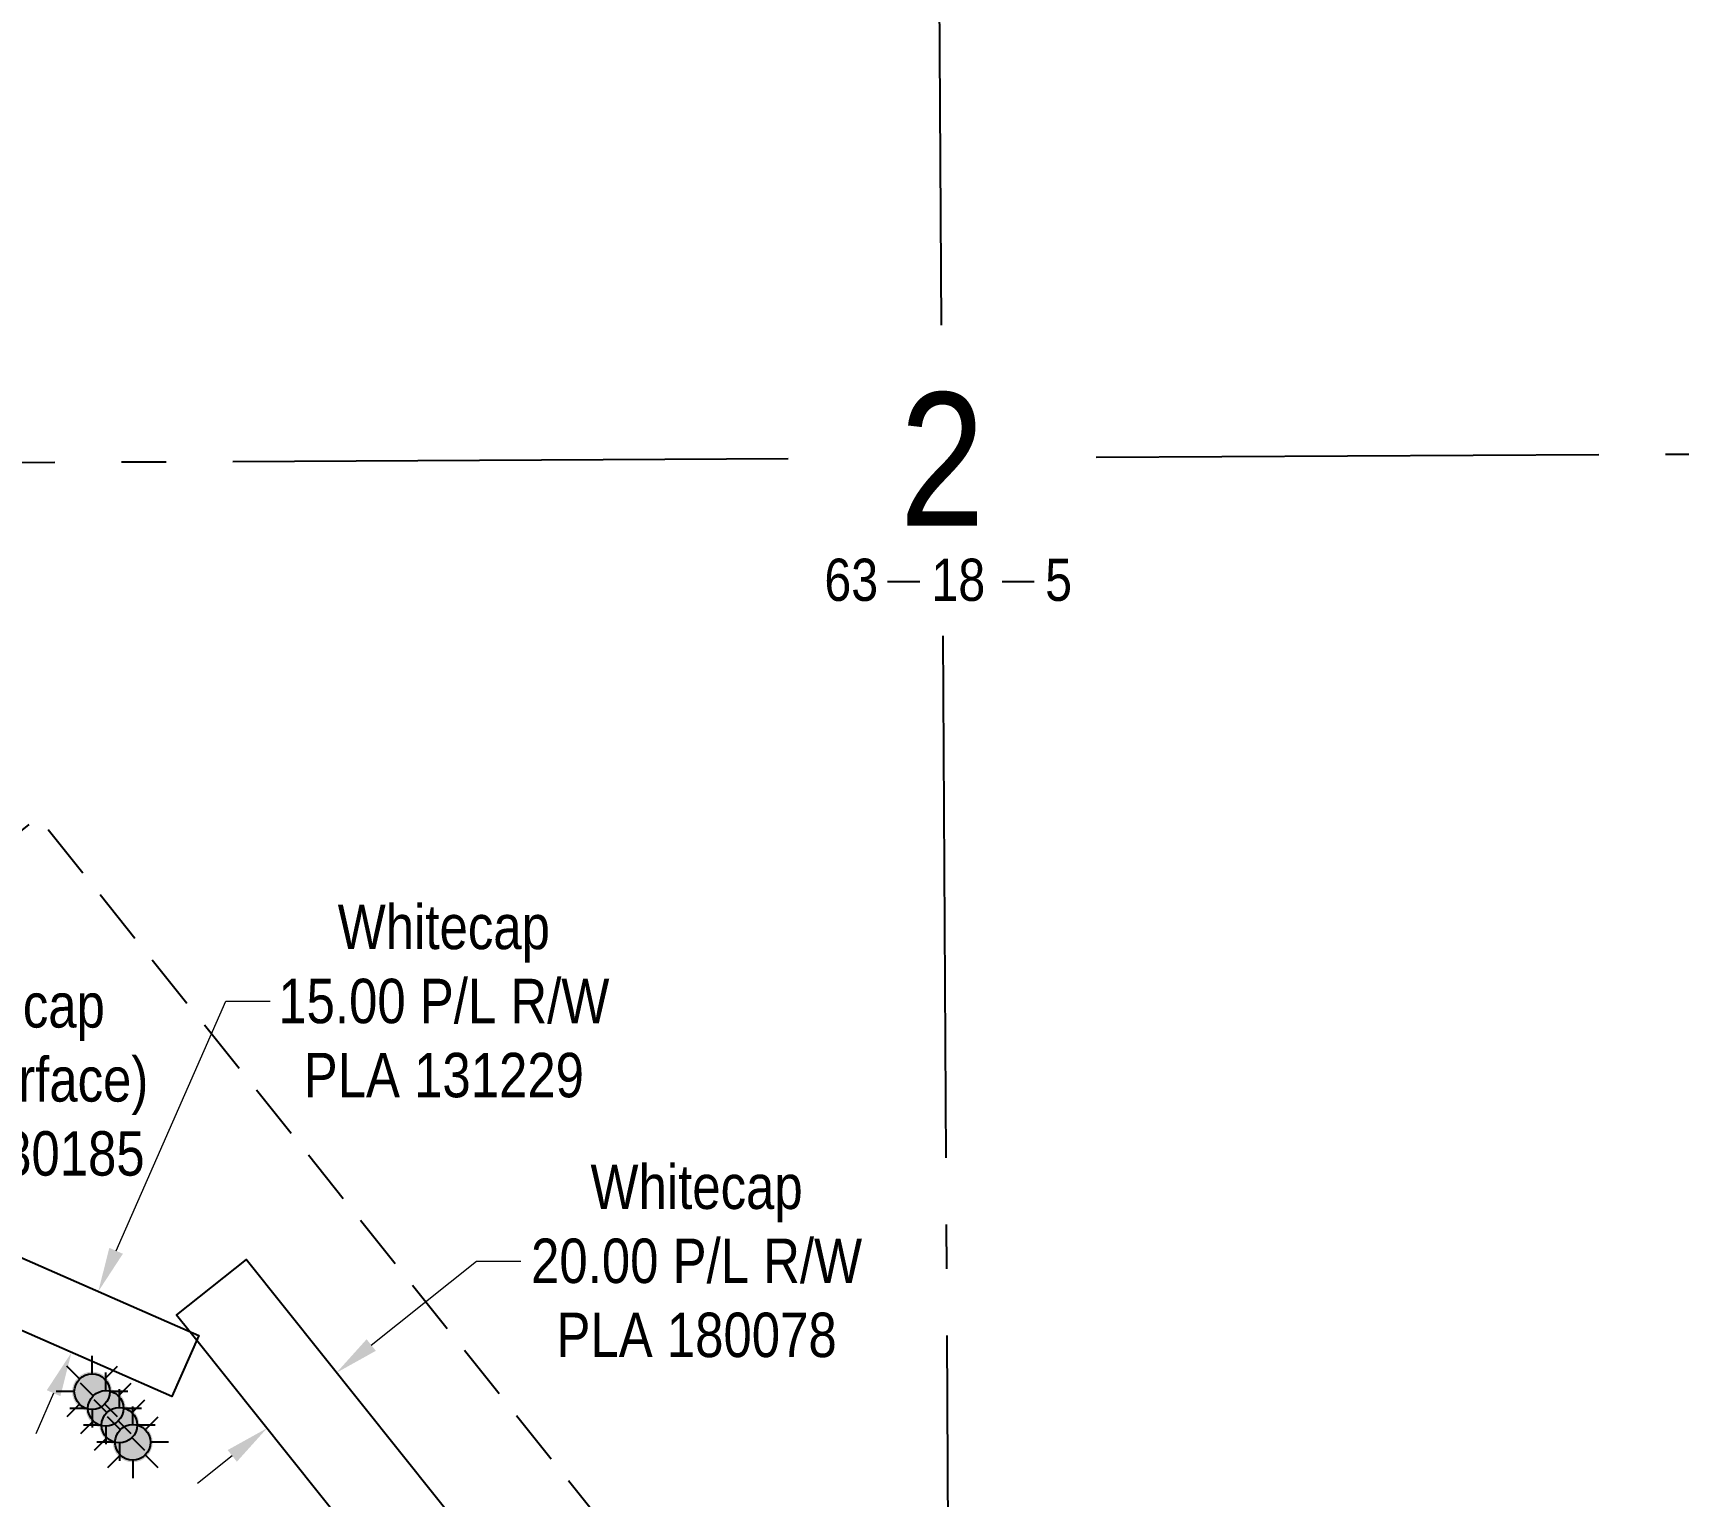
# Model space of a CAD drawing. Extents: x 521099 to 549685, y 6023217 to 6034691.
# Drawn here: x 525112.9 to 525483.1, y 6030275 to 6030604.4 of the extents above; entities that cross this region are included whole.
import ezdxf
from ezdxf.enums import TextEntityAlignment as Align

# ---------------------------------------------------------------- set-up
doc = ezdxf.new("R2010")
doc.units = 0
doc.header["$LTSCALE"] = 5
doc.header["$PDSIZE"] = 0.5
doc.linetypes.add('foc-ACCESSROAD', pattern=[3.75, 2.5, -1.25])
doc.linetypes.add('foc-QUARTERLINE', pattern=[33, 25, -3, 2, -3])
doc.layers.get('Defpoints').update_dxf_attribs({"color": 9})
for name, color, linetype in [('10', 1, 'Continuous'), ('9', 3, 'Continuous'), ('C-RW', 13, 'Continuous'), ('C-WS', 13, 'foc-ACCESSROAD'), ('C-WS-S', 13, 'Continuous'), ('L-QSEC', 8, 'foc-QUARTERLINE'), ('L-SECLBL', 7, 'Continuous')]:
    doc.layers.add(name, color=color, linetype=linetype)
doc.layers.add('C-RW-T', color=13, linetype='Continuous', lineweight=9)
doc.layers.add('C-WS-T', color=13, linetype='Continuous', lineweight=9)
doc.styles.add('80CG', font='ARIALN.TTF', dxfattribs={"height": 10})
doc.styles.add('80L', font='ARIALN.TTF', dxfattribs={"height": 10})
doc.styles.add('SIMPLEX', font='ARIALN.TTF')
doc.dimstyles.new('Compass 5 000', dxfattribs={"dimscale": 5, "dimtxt": 9, "dimasz": 2, "dimexe": 0.2, "dimexo": 0.0625, "dimgap": 0.5, "dimtad": 0, "dimtih": 1, "dimtoh": 1, "dimzin": 0, "dimdsep": 46, "dimtxsty": '80CG', "dimcen": 0.1, "dimse1": 1, "dimse2": 1, "dimclrd": 256, "dimclrt": 256, "dimaunit": 1, "dimadec": 4, "dimazin": 0, "dimtfac": 0.06, "dimtofl": 0, "dimtmove": 0, "dimatfit": 1, "dimfxl": 0.2, "dimtolj": 1, "dimtzin": 0, "dimlwd": -1, "dimarcsym": 0})

# ---------------------------------------------------------------- blocks, each defined once
blk = doc.blocks.new('L-SECLBL')
at = {"layer": '9', "color": 7}
for p, q in [((-5.08, -27.83), (-12.29, -27.83)), ((20.7, -27.83), (13.5, -27.83))]:
    blk.add_line(p, q, dxfattribs=at)
at = {"layer": '10', "color": 2, "style": 'SIMPLEX'}
blk.add_attdef('SEC', text='', height=30, dxfattribs=at).set_placement((0, 0), align=Align.MIDDLE)
at = {"layer": '10', "color": 5, "style": '80L'}
blk.add_attdef('TWP', text='', height=9.5, dxfattribs=at).set_placement((-14.43, -27.37), align=Align.MIDDLE_RIGHT)
blk.add_attdef('RGE', text='', height=9.5, dxfattribs=at).set_placement((3.62, -27.37), align=Align.MIDDLE_CENTER)
blk.add_attdef('MER', text='', height=9.5, dxfattribs=at).set_placement((23.17, -27.37), align=Align.MIDDLE_LEFT)
blk = doc.blocks.new('*D387')
at = {"layer": 'C-RW-T', "transparency": 16777216}
for p, q in [((525131.64, 6030330.24), (525156.29, 6030386.4)), ((525156.29, 6030386.4), (525166.29, 6030386.4)), ((525117.57, 6030298.19), (525113.55, 6030289.03))]:
    blk.add_line(p, q, dxfattribs=at)
for points in [[(525130.11, 6030330.91), (525133.16, 6030329.57), (525127.62, 6030321.08)], [(525116.04, 6030298.86), (525119.1, 6030297.52), (525121.59, 6030307.35)]]:
    blk.add_solid(points, dxfattribs=at)
at = {"layer": 'Defpoints', "color": 0, "transparency": 16777216}
for p in [(525090.41, 6030337.42), (525084.38, 6030323.68), (525127.62, 6030321.08)]:
    blk.add_point(p, dxfattribs=at)
at = {"layer": 'C-RW-T', "transparency": 16777216, "insert": (525205.37, 6030386.4), "char_height": 10, "attachment_point": 5, "style": '80CG'}
blk.add_mtext('\\A1;Whitecap\\P15.00 P/L R/W\\PPLA 131229', dxfattribs=at)
blk = doc.blocks.new('*D390')
at = {"layer": 'C-RW-T', "transparency": 16777216}
for p, q in [((525189.03, 6030309.03), (525212.7, 6030327.92)), ((525212.7, 6030327.92), (525222.7, 6030327.92)), ((525157.77, 6030284.08), (525149.96, 6030277.85))]:
    blk.add_line(p, q, dxfattribs=at)
for points in [[(525187.99, 6030310.33), (525190.07, 6030307.73), (525181.21, 6030302.79)], [(525156.73, 6030285.39), (525158.81, 6030282.78), (525165.59, 6030290.32)]]:
    blk.add_solid(points, dxfattribs=at)
at = {"layer": 'Defpoints', "color": 0, "transparency": 16777216}
for p in [(525181.21, 6030302.79), (525182.93, 6030300.63), (525167.31, 6030288.16)]:
    blk.add_point(p, dxfattribs=at)
at = {"layer": 'C-RW-T', "transparency": 16777216, "insert": (525262.24, 6030327.92), "char_height": 10, "attachment_point": 5, "style": '80CG'}
blk.add_mtext('\\A1;Whitecap\\P20.00 P/L R/W\\PPLA 180078', dxfattribs=at)
blk = doc.blocks.new('GAS')
h = blk.add_hatch(color=255)
h.dxf.hatch_style = 1
edge = h.paths.add_edge_path()
edge.add_arc((0, 0), 0.9, 0, 360)
for p, q in [((0, 0.808), (0, 1.616)), ((-0.571, 0.571), (-1.142, 1.142)), ((0.571, 0.571), (1.142, 1.142)), ((-0.808, 0), (-1.616, 0)), ((1.616, 0), (0.808, 0)), ((-0.571, -0.571), (-1.142, -1.142)), ((1.142, -1.142), (0.571, -0.571)), ((0, -0.808), (0, -1.616))]:
    blk.add_line(p, q)
blk.add_circle((0, 0), 0.8)

msp = doc.modelspace()

# ---------------------------------------------------------------- linework, layer by layer
at = {"layer": 'C-RW', "flags": 128}
for points in [[(524517.513, 6030931.271), (524856.062, 6030506.311), (524936.854, 6030404.907), (524968.843, 6030390.833), (524982.765, 6030384.708), (525028.841, 6030364.438), (525032.663, 6030362.761), (525143.081, 6030314.297), (525150.236, 6030311.157), (525144.202, 6030297.424), (525129.854, 6030303.721), (525022.087, 6030351.017), (525019.424, 6030352.188), (524979.074, 6030369.94), (524965.151, 6030376.065), (524934.802, 6030389.417), (524843.324, 6030506.248), (524517.601, 6030915.107)], [(525486.886, 6029977.775), (525412.502, 6030020.833), (525319.792, 6030101.462), (525252.25, 6030160.202), (525190.395, 6030213.592), (525171.076, 6030230.268), (525212.613, 6030263.444), (525160.875, 6030328.271), (525145.251, 6030315.802), (525148.27, 6030312.02), (525149.783, 6030310.124), (525184.524, 6030266.592), (525139.841, 6030230.904), (525174.461, 6030200.866), (525237.764, 6030145.945), (525319.942, 6030074.65), (525400.821, 6030004.48), (525470.444, 6029964.177), (525487.958, 6029914.014), (525466.392, 6029863.949), (525458.895, 6029815.376), (525463.391, 6029778.833)]]:
    msp.add_lwpolyline(points, dxfattribs=at)
at = {"layer": 'C-WS', "flags": 128}
msp.add_lwpolyline([(525152.719, 6030183.503), (525119.902, 6030166.845), (525112.814, 6030168.373), (524986.812, 6030326.144), (525019.424, 6030352.188), (525032.663, 6030362.761), (525114.161, 6030427.847), (525248.324, 6030259.854), (525222.555, 6030239.274), (525183.951, 6030208.445), (525167.676, 6030195.448), (525152.719, 6030183.503)], close=True, dxfattribs=at)
at = {"layer": 'L-QSEC', "flags": 128}
for points in [[(525317.341, 6030538.625), (525312.999, 6031312.776)], [(526125.243, 6030512.689), (525352.106, 6030508.814)], [(525282.861, 6030508.467), (524509.776, 6030504.592)], [(525322.093, 6029691.169), (525317.733, 6030468.662)]]:
    msp.add_lwpolyline(points, dxfattribs=at)

# ---------------------------------------------------------------- block references
at = {"layer": 'C-WS-S', "xscale": 4.99740725, "yscale": 4.99740725, "zscale": 4.99740725}
for p in [(525126.23, 6030298.544), (525129.3, 6030294.778), (525132.371, 6030291.011), (525135.377, 6030287.134)]:
    msp.add_blockref('GAS', p, dxfattribs=at)
at = {"layer": 'L-SECLBL', "xscale": 0.99948145, "yscale": 0.99948145, "zscale": 0.99948145}
msp.add_blockref('L-SECLBL', (525317.509, 6030508.641), dxfattribs=at).add_auto_attribs({'SEC': '2', 'TWP': '63', 'RGE': '18', 'MER': '5'})

# ---------------------------------------------------------------- texts
at = {"layer": 'C-WS-T', "insert": (525067.366, 6030390.486), "char_height": 9.99481, "width": 75.12923, "attachment_point": 1, "style": '80L'}
msp.add_mtext('\\pi14.013;Whitecap\\P\\pi4.7099;6-2 (Surface)\\P\\pi5.7632;MSL 130185', dxfattribs=at)

# ---------------------------------------------------------------- dimensions: what is measured, and where the dimension line sits
at = {"layer": 'C-RW-T'}
for base, p1, p2, angle, text, picture, middle in [((525127.619, 6030321.082), (525084.376, 6030323.68), (525090.405, 6030337.417), 66.30201, 'Whitecap\\P15.00 P/L R/W\\PPLA 131229', '*D387', (525205.374, 6030386.398)), ((525181.211, 6030302.79), (525167.308, 6030288.165), (525182.932, 6030300.634), 38.59293, 'Whitecap\\P20.00 P/L R/W\\PPLA 180078', '*D390', (525262.235, 6030327.918))]:
    dim = msp.add_linear_dim(base=base, p1=p1, p2=p2, angle=angle, text=text, dimstyle='Compass 5 000', dxfattribs=at)
    dim.commit()
    dim.dimension.update_dxf_attribs({"geometry": picture, "text_midpoint": middle, "dimtype": 161})

doc.saveas('drawing.dxf')
